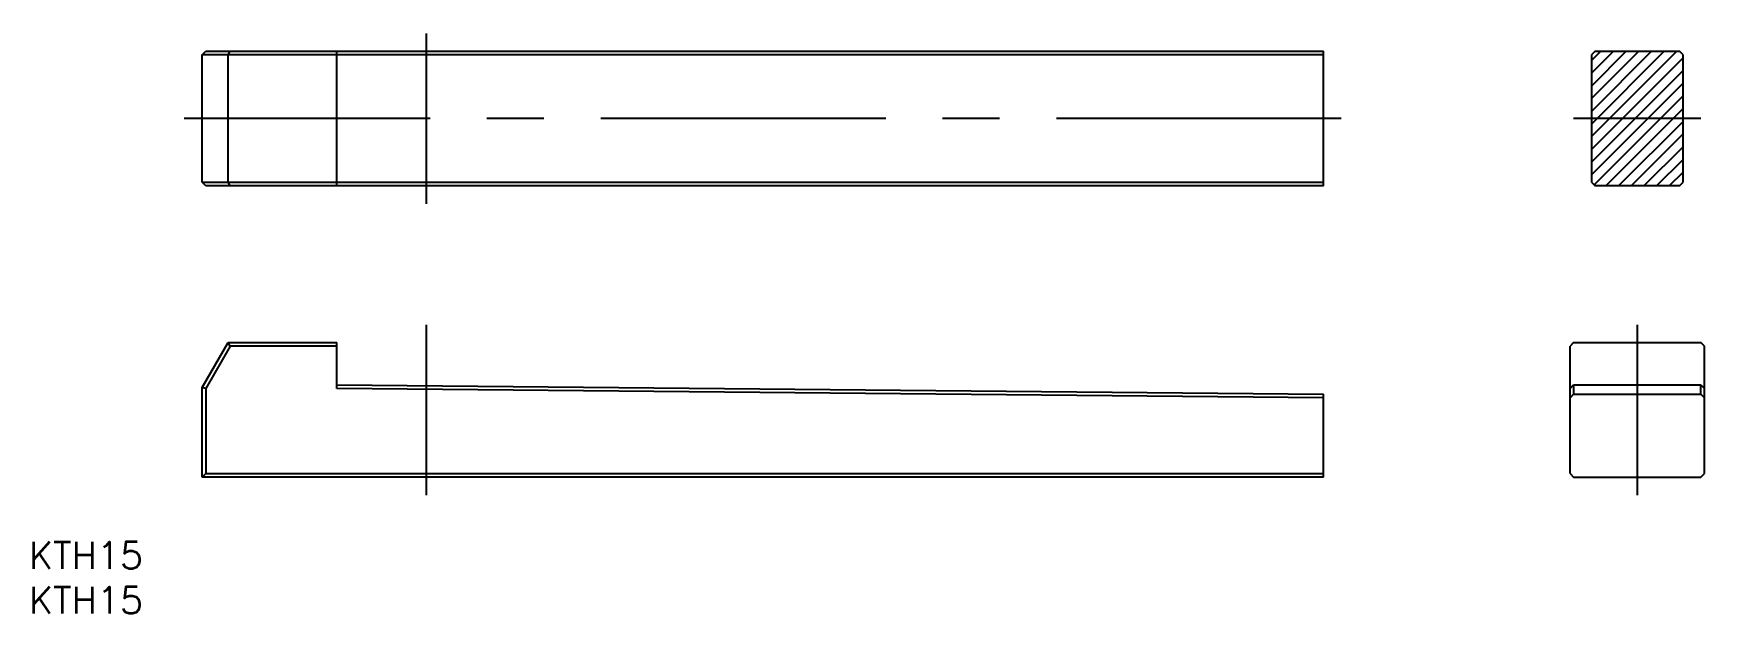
# Model space of a CAD drawing. Extents: x -44 to 143, y -15 to 50.
import ezdxf

# ---------------------------------------------------------------- set-up
doc = ezdxf.new("R2010")
doc.units = 0
doc.linetypes.add('CENTER', pattern=[50.8, 31.75, -6.35, 6.35, -6.35])
doc.layers.get('0').update_dxf_attribs({"linetype": 'CONTINUOUS'})
doc.layers.add('CENTER', color=1, linetype='CENTER')
doc.styles.get("Standard").update_dxf_attribs({"font": 'txt.shx', "height": 3, "bigfont": 'bigfont.shx'})

msp = doc.modelspace()

# ---------------------------------------------------------------- linework, layer by layer
at = {"color": 7, "linetype": 'CONTINUOUS'}
for p, q in [((-25, 47.1), (-24.6, 47.5)), ((100, 47.1), (-25, 47.1)), ((-25, 32.9), (-25, 47.1)), ((-24.6, 47.5), (100, 47.5)), ((-22.11, 47.1), (-21.88, 47.5)), ((-22.11, 32.9), (-22.11, 47.1)), ((-10, 32.5), (-10, 47.5)), ((100, 32.5), (100, 47.5)), ((130.3, 47.5), (129.9, 47.1)), ((129.9, 47.1), (129.9, 32.9)), ((130.3, 47.5), (139.7, 47.5)), ((140.1, 47.1), (139.7, 47.5)), ((140.1, 32.9), (140.1, 47.1)), ((-25, 32.9), (100, 32.9)), ((-24.6, 32.5), (-25, 32.9)), ((100, 32.5), (-24.6, 32.5)), ((-21.88, 32.5), (-22.11, 32.9)), ((129.9, 32.9), (130.3, 32.5)), ((139.7, 32.5), (130.3, 32.5)), ((139.7, 32.5), (140.1, 32.9)), ((-25, 10), (-22.11, 15)), ((-22.11, 15), (-10, 15)), ((-21.88, 14.6), (-22.11, 15)), ((-10, 9.9), (-10, 15)), ((127.9, 15), (127.5, 14.6)), ((127.9, 15), (142.1, 15)), ((142.5, 14.6), (142.1, 15)), ((-21.88, 14.6), (-24.6, 9.89)), ((-10, 14.6), (-21.88, 14.6)), ((127.5, 0.4), (127.5, 14.6)), ((142.5, 0.4), (142.5, 14.6)), ((-25, 0), (-25, 10)), ((-24.6, 9.89), (-25, 10)), ((-24.6, 9.89), (-24.6, 0.4)), ((-10, 10.3), (100, 9.24)), ((100, 8.84), (-10, 9.9)), ((127.5, 9.9), (127.9, 10.3)), ((127.9, 10.3), (142.1, 10.3)), ((127.9, 10.3), (127.9, 9.24)), ((142.1, 9.24), (142.1, 10.3)), ((142.1, 10.3), (142.5, 9.9)), ((100, 0), (100, 9.24)), ((127.9, 9.24), (127.5, 8.84)), ((127.9, 9.24), (142.1, 9.24)), ((142.5, 8.84), (142.1, 9.24)), ((-24.6, 0.4), (-25, 0)), ((100, 0), (-25, 0)), ((-24.6, 0.4), (100, 0.4)), ((127.5, 0.4), (127.9, 0)), ((127.9, 0), (142.1, 0)), ((142.1, 0), (142.5, 0.4))]:
    msp.add_line(p, q, dxfattribs=at)
at = {"color": 3, "linetype": 'CONTINUOUS'}
for p, q in [((129.9, 46.46), (130.94, 47.5)), ((129.9, 45.05), (132.35, 47.5)), ((129.9, 43.63), (133.77, 47.5)), ((129.9, 42.22), (135.18, 47.5)), ((129.9, 40.8), (136.6, 47.5)), ((129.9, 39.39), (138.01, 47.5)), ((129.9, 37.98), (139.42, 47.5)), ((129.9, 36.56), (140.1, 46.76)), ((129.9, 35.15), (140.1, 45.35)), ((129.9, 33.73), (140.1, 43.93)), ((130.19, 32.61), (140.1, 42.52)), ((131.49, 32.5), (140.1, 41.11)), ((132.91, 32.5), (140.1, 39.69)), ((134.32, 32.5), (140.1, 38.28)), ((135.74, 32.5), (140.1, 36.86)), ((137.15, 32.5), (140.1, 35.45)), ((138.57, 32.5), (140.1, 34.03))]:
    msp.add_line(p, q, dxfattribs=at)
at = {"layer": 'CENTER', "color": 1, "linetype": 'CENTER'}
for p, q in [((0, 30.5), (0, 49.5)), ((102, 40), (-27, 40)), ((142.1, 40), (127.9, 40)), ((0, -2), (0, 17)), ((135, 17), (135, -2))]:
    msp.add_line(p, q, dxfattribs=at)

# ---------------------------------------------------------------- texts
at = {"color": 7, "linetype": 'CONTINUOUS'}
for p in [(-44.33, -10.23), (-44.33, -15.23)]:
    msp.add_text('KTH15', height=3, dxfattribs=at).set_placement(p)

doc.saveas('drawing.dxf')
